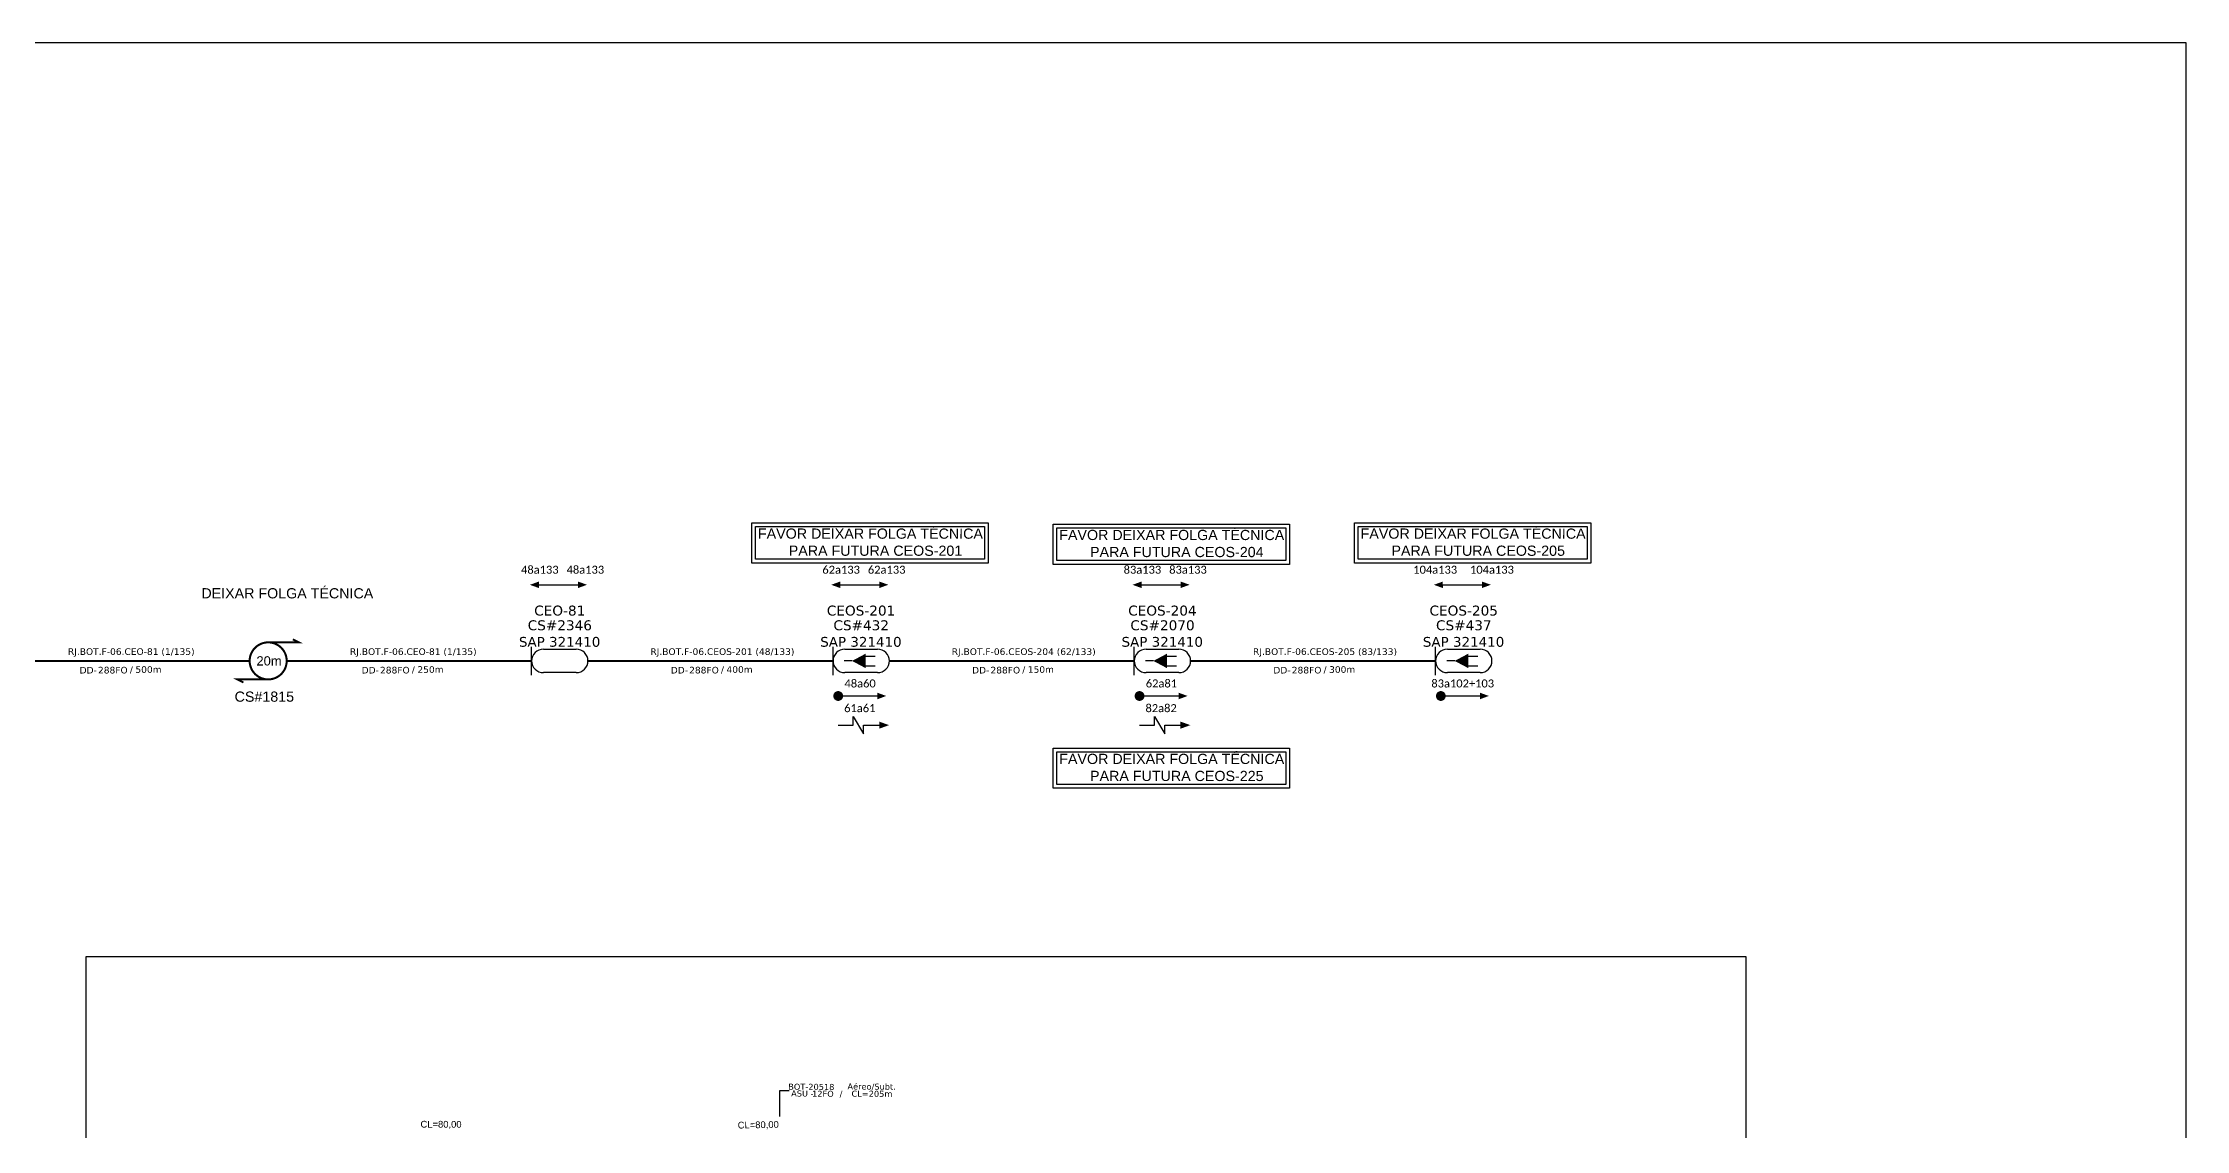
# Model space of a CAD drawing. Extents: x -89 to 2690, y 705 to 1299.
# Drawn here: x 338 to 749.2, y 1090.4 to 1299 of the extents above; entities that cross this region are included whole.
import ezdxf
from ezdxf.enums import TextEntityAlignment as Align

# ---------------------------------------------------------------- set-up
doc = ezdxf.new("R2010")
doc.units = 0
for name, color, linetype in [('20.4-CEOS', 1, 'Continuous'), ('20.5-CABO AÉREO', 1, 'Continuous'), ('CEO', 1, 'Continuous'), ('label_cabos', 7, 'Continuous'), ('Legenda', 1, 'Continuous'), ('METRAGEM', 92, 'Continuous'), ('ml', 1, 'Continuous'), ('SETA', 7, 'Continuous')]:
    doc.layers.add(name, color=color, linetype=linetype)
doc.layers.add('40.1-ETIQUETAS', color=1, linetype='Continuous', lineweight=20)
doc.layers.add('EXTRA', color=50, linetype='Continuous', plot=False)
doc.styles.add('ARIAL', font='arial.ttf')
doc.styles.add('siredit', font='verdana.ttf')
doc.styles.get("Standard").update_dxf_attribs({"font": 'arial.ttf'})
doc.dimstyles.get("Standard").update_dxf_attribs({"dimtxt": 0.18, "dimasz": 0.18, "dimexe": 0.18, "dimexo": 0.0625, "dimgap": 0.09, "dimtad": 0, "dimtih": 1, "dimtoh": 1, "dimdec": 4, "dimzin": 0, "dimdsep": 46, "dimtxsty": 'Standard', "dimcen": 0.09, "dimadec": 0, "dimazin": 0, "dimtfac": 1, "dimtdec": 4, "dimtofl": 0, "dimtmove": 0, "dimatfit": 3, "dimfxl": 0, "dimtolj": 1, "dimtzin": 0, "dimarcsym": 0})

# ---------------------------------------------------------------- blocks, each defined once
blk = doc.blocks.new('ETIQUETA_RS5F')
at = {"layer": '40.1-ETIQUETAS', "color": 0, "style": 'siredit'}
blk.add_text('/', height=1.5, dxfattribs=at).set_placement((1.58, -1.95), align=Align.MIDDLE_RIGHT)
for tag, p in [('ETIQUETA_R_PRIMARIA', (1.21, 4.1)), ('ETIQUETA_R_SECUNDARIA', (1.21, 2.1)), ('F_ATIVAS/F_MORTAS', (1.14, -4.24))]:
    blk.add_attdef(tag, text='', height=1.5, dxfattribs=at).set_placement(p, align=Align.MIDDLE_CENTER)
for tag, p in [('TIPO_CABO', (-6.58, -2.12)), ('CAP_CABO', (0.4, -2.09))]:
    blk.add_attdef(tag, text='', height=1.5, dxfattribs=at).set_placement(p, align=Align.MIDDLE_RIGHT)
blk.add_attdef('METROS', text='', height=1.5, dxfattribs=at).set_placement((2.14, -1.95), align=Align.MIDDLE_LEFT)
for tag, p in [('FUSÃO_1', (0.85, -8.39)), ('FUSÃO_2', (0.85, -10.6)), ('FUSÃO_3', (0.85, -12.93)), ('FUSÃO_4', (0.85, -15.14)), ('FUSÃO_5', (0.85, -17.16))]:
    blk.add_attdef(tag, text='', height=1.5, dxfattribs=at).set_placement(p, align=Align.CENTER)
blk = doc.blocks.new('LEGENDA DOS CABOS')
at = {"layer": 'EXTRA', "color": 0, "style": 'siredit'}
for tag, p in [('ID', (4.6, 0.97)), ('XX', (9.03, 0.97))]:
    blk.add_attdef(tag, text='', height=0.48, rotation=359.69, dxfattribs=at).set_placement(p, align=Align.MIDDLE_CENTER)
at = {"layer": 'Legenda', "color": 0, "style": 'siredit'}
for tag, p in [('TIPO_CABO', (1.31, 0)), ('CABO', (4.69, -0.05)), ('/', (6.81, -0.05)), ('METROS', (10.03, -0.05))]:
    blk.add_attdef(tag, text='', height=0.8, rotation=359.69, dxfattribs=at).set_placement(p, align=Align.MIDDLE_CENTER)

msp = doc.modelspace()

# ---------------------------------------------------------------- linework, layer by layer
msp.add_lwpolyline([(-89.32, 705.02), (749.25, 705.02), (749.25, 1299.02), (-89.32, 1299.02), (-89.32, 705.02)])
at = {"color": 3, "ltscale": 9e-07}
for points in [[(474.04, 1206.94), (519.4, 1206.94), (519.4, 1199.22), (474.04, 1199.22)], [(474.76, 1206.22), (518.68, 1206.22), (518.68, 1199.94), (474.76, 1199.94)], [(531.85, 1206.69), (577.22, 1206.69), (577.22, 1198.97), (531.85, 1198.97)], [(532.58, 1205.97), (576.49, 1205.97), (576.49, 1199.69), (532.58, 1199.69)], [(589.68, 1206.94), (635.04, 1206.94), (635.04, 1199.22), (589.68, 1199.22)], [(590.4, 1206.22), (634.32, 1206.22), (634.32, 1199.94), (590.4, 1199.94)]]:
    msp.add_lwpolyline(points, close=True, dxfattribs=at)
at = {"color": 0}
for points in [[(433.2, 1195.05), (440.7, 1195.05)], [(491.01, 1195.05), (498.52, 1195.05)], [(548.83, 1195.05), (556.33, 1195.05)], [(606.64, 1195.05), (614.14, 1195.05)], [(490.63, 1173.72), (498.13, 1173.72)], [(548.44, 1173.72), (555.94, 1173.72)], [(606.25, 1173.72), (613.75, 1173.72)], [(493.5, 1168.13), (493.5, 1169.79), (495.49, 1166.47), (495.49, 1168.13)], [(551.31, 1168.13), (551.31, 1169.79), (553.3, 1166.47), (553.3, 1168.13)]]:
    msp.add_lwpolyline(points, dxfattribs=at)
at = {"color": 0, "const_width": 0.37}
for points in [[(381.26, 1184.01), (387.18, 1184.01), (386, 1184.6)], [(381.26, 1176.9), (375.34, 1176.9), (376.52, 1176.31)]]:
    msp.add_lwpolyline(points, dxfattribs=at)
at = {"color": 0}
for points, const_width in [([(381.26, 1184.01, 1.000012), (381.26, 1176.9, 0.999978)], 0.395), ([(490.16, 1173.72, 1), (491.1, 1173.72, 1)], 0.94), ([(547.97, 1173.72, 1), (548.91, 1173.72, 1)], 0.94), ([(605.78, 1173.72, 1), (606.72, 1173.72, 1)], 0.94)]:
    msp.add_lwpolyline(points, format="xyb", close=True, dxfattribs=dict(at, const_width=const_width))
at = {"color": 0, "ltscale": 9e-07}
for points in [[(531.85, 1163.73), (577.22, 1163.73), (577.22, 1156.01), (531.85, 1156.01)], [(532.58, 1163), (576.49, 1163), (576.49, 1156.73), (532.58, 1156.73)]]:
    msp.add_lwpolyline(points, close=True, dxfattribs=at)
at = {"color": 7}
msp.add_lwpolyline([(664.77, 979.02), (664.77, 829.6), (346.32, 829.6), (346.32, 1123.73), (664.77, 1123.73), (664.77, 985.26)], dxfattribs=at)
at = {"layer": '20.4-CEOS', "color": 0}
for p, q in [((434.06, 1182.7), (440.37, 1182.7)), ((491.88, 1182.7), (498.19, 1182.7)), ((549.69, 1182.7), (556, 1182.7)), ((607.5, 1182.7), (613.81, 1182.7)), ((440.37, 1178.2), (434.06, 1178.2)), ((498.19, 1178.2), (491.88, 1178.2)), ((556, 1178.2), (549.69, 1178.2)), ((613.81, 1178.2), (607.5, 1178.2))]:
    msp.add_line(p, q, dxfattribs=at)
for points in [[(431.81, 1177.74), (431.81, 1183.17)], [(489.63, 1177.74), (489.63, 1183.17)], [(493.29, 1180.45), (491.77, 1180.45)], [(495.78, 1181.35), (497.69, 1181.35)], [(547.44, 1177.74), (547.44, 1183.17)], [(551.1, 1180.45), (549.58, 1180.45)], [(553.59, 1181.35), (555.51, 1181.35)], [(605.25, 1177.74), (605.25, 1183.17)], [(608.91, 1180.45), (607.39, 1180.45)], [(611.4, 1181.35), (613.32, 1181.35)], [(495.78, 1179.48), (497.69, 1179.48)], [(553.59, 1179.48), (555.51, 1179.48)], [(611.4, 1179.48), (613.32, 1179.48)]]:
    msp.add_lwpolyline(points, dxfattribs=at)
for points in [[(493.29, 1180.45, 0, 2.78, 0), (495.89, 1180.45, 2.78, 2.78, 0)], [(551.1, 1180.45, 0, 2.78, 0), (553.71, 1180.45, 2.78, 2.78, 0)], [(608.91, 1180.45, 0, 2.78, 0), (611.52, 1180.45, 2.78, 2.78, 0)]]:
    msp.add_lwpolyline(points, format="xyseb", dxfattribs=at)
for centre, start, end in [((434.06, 1180.45), 90, 270), ((440.37, 1180.45), 270, 90), ((491.88, 1180.45), 90, 270), ((498.19, 1180.45), 270, 90), ((549.69, 1180.45), 90, 270), ((556, 1180.45), 270, 90), ((607.5, 1180.45), 90, 270), ((613.81, 1180.45), 270, 90)]:
    msp.add_arc(centre, 2.25, start, end, dxfattribs=at)
at = {"layer": '20.5-CABO AÉREO', "color": 0, "ltscale": 8, "const_width": 0.376}
for points in [[(330.71, 1180.45), (377.71, 1180.45)], [(384.81, 1180.45), (431.81, 1180.45)], [(442.62, 1180.45), (489.63, 1180.45)], [(500.44, 1180.45), (547.44, 1180.45)], [(558.25, 1180.45), (605.25, 1180.45)]]:
    msp.add_lwpolyline(points, dxfattribs=at)
at = {"layer": 'SETA', "color": 0}
for points in [[(490.63, 1168.13), (493.5, 1168.13)], [(495.49, 1168.13), (498.49, 1168.13)], [(548.44, 1168.13), (551.31, 1168.13)], [(553.3, 1168.13), (556.3, 1168.13)]]:
    msp.add_lwpolyline(points, dxfattribs=at)
for points in [[(433.21, 1194.43), (431.48, 1195.05), (433.2, 1195.68)], [(440.7, 1195.68), (442.43, 1195.06), (440.71, 1194.43)], [(491.02, 1194.43), (489.29, 1195.05), (491.01, 1195.68)], [(498.51, 1195.68), (500.24, 1195.06), (498.52, 1194.43)], [(548.83, 1194.43), (547.1, 1195.05), (548.82, 1195.68)], [(556.32, 1195.68), (558.05, 1195.06), (556.33, 1194.43)], [(606.64, 1194.43), (604.92, 1195.05), (606.63, 1195.68)], [(614.14, 1195.68), (615.86, 1195.06), (614.14, 1194.43)], [(498.12, 1174.35), (499.85, 1173.73), (498.13, 1173.09)], [(555.94, 1174.35), (557.66, 1173.73), (555.94, 1173.09)], [(613.75, 1174.35), (615.47, 1173.73), (613.75, 1173.09)], [(498.49, 1168.81), (500.38, 1168.13), (498.49, 1167.44)], [(556.3, 1168.81), (558.19, 1168.13), (556.3, 1167.44)]]:
    msp.add_solid(points, dxfattribs=at)

# ---------------------------------------------------------------- block references
at = {"layer": '40.1-ETIQUETAS', "color": 0}
ref = msp.add_blockref('ETIQUETA_RS5F', (353.97, 1180.45), dxfattribs=dict(at, xscale=0.8460222176111463, yscale=0.8460222176111463, zscale=0.8460222176111463))
ref.add_attrib('ETIQUETA_R_SECUNDARIA', 'RJ.BOT.F-06.CEO-81 (1/135)', dxfattribs={"color": 0, "height": 1.269, "style": 'siredit'}).set_placement((354.99, 1182.24), align=Align.MIDDLE_CENTER)
ref.add_attrib('TIPO_CABO', 'DD-', dxfattribs={"color": 0, "height": 1.269, "style": 'siredit'}).set_placement((348.39, 1178.67), align=Align.MIDDLE_RIGHT)
ref.add_attrib('CAP_CABO', '288FO', dxfattribs={"color": 0, "height": 1.269, "style": 'siredit'}).set_placement((354.3, 1178.68), align=Align.MIDDLE_RIGHT)
ref.add_attrib('METROS', '500m', dxfattribs={"color": 0, "height": 1.269, "style": 'siredit'}).set_placement((355.78, 1178.8), align=Align.MIDDLE_LEFT)
ref = msp.add_blockref('ETIQUETA_RS5F', (408.07, 1180.45), dxfattribs=dict(at, xscale=0.8460222176111463, yscale=0.8460222176111463, zscale=0.8460222176111463))
ref.add_attrib('ETIQUETA_R_SECUNDARIA', 'RJ.BOT.F-06.CEO-81 (1/135)', dxfattribs={"color": 0, "height": 1.269, "style": 'siredit'}).set_placement((409.1, 1182.23), align=Align.MIDDLE_CENTER)
ref.add_attrib('TIPO_CABO', 'DD-', dxfattribs={"color": 0, "height": 1.269, "style": 'siredit'}).set_placement((402.5, 1178.67), align=Align.MIDDLE_RIGHT)
ref.add_attrib('CAP_CABO', '288FO', dxfattribs={"color": 0, "height": 1.269, "style": 'siredit'}).set_placement((408.41, 1178.68), align=Align.MIDDLE_RIGHT)
ref.add_attrib('METROS', '250m', dxfattribs={"color": 0, "height": 1.269, "style": 'siredit'}).set_placement((409.89, 1178.8), align=Align.MIDDLE_LEFT)
ref = msp.add_blockref('ETIQUETA_RS5F', (467.38, 1180.45), dxfattribs=dict(at, xscale=0.8460222176111463, yscale=0.8460222176111463, zscale=0.8460222176111463))
ref.add_attrib('ETIQUETA_R_SECUNDARIA', 'RJ.BOT.F-06.CEOS-201 (48/133)', dxfattribs={"color": 0, "height": 1.269, "style": 'siredit'}).set_placement((468.41, 1182.23), align=Align.MIDDLE_CENTER)
ref.add_attrib('TIPO_CABO', 'DD-', dxfattribs={"color": 0, "height": 1.269, "style": 'siredit'}).set_placement((461.81, 1178.67), align=Align.MIDDLE_RIGHT)
ref.add_attrib('CAP_CABO', '288FO', dxfattribs={"color": 0, "height": 1.269, "style": 'siredit'}).set_placement((467.72, 1178.68), align=Align.MIDDLE_RIGHT)
ref.add_attrib('METROS', '400m', dxfattribs={"color": 0, "height": 1.269, "style": 'siredit'}).set_placement((469.19, 1178.8), align=Align.MIDDLE_LEFT)
ref = msp.add_blockref('ETIQUETA_RS5F', (525.19, 1180.45), dxfattribs=dict(at, xscale=0.8460222176111463, yscale=0.8460222176111463, zscale=0.8460222176111463))
ref.add_attrib('ETIQUETA_R_SECUNDARIA', 'RJ.BOT.F-06.CEOS-204 (62/133)', dxfattribs={"color": 0, "height": 1.269, "style": 'siredit'}).set_placement((526.22, 1182.23), align=Align.MIDDLE_CENTER)
ref.add_attrib('TIPO_CABO', 'DD-', dxfattribs={"color": 0, "height": 1.269, "style": 'siredit'}).set_placement((519.62, 1178.67), align=Align.MIDDLE_RIGHT)
ref.add_attrib('CAP_CABO', '288FO', dxfattribs={"color": 0, "height": 1.269, "style": 'siredit'}).set_placement((525.53, 1178.68), align=Align.MIDDLE_RIGHT)
ref.add_attrib('METROS', '150m', dxfattribs={"color": 0, "height": 1.269, "style": 'siredit'}).set_placement((527, 1178.8), align=Align.MIDDLE_LEFT)
ref = msp.add_blockref('ETIQUETA_RS5F', (583, 1180.45), dxfattribs=dict(at, xscale=0.8460222176111463, yscale=0.8460222176111463, zscale=0.8460222176111463))
ref.add_attrib('ETIQUETA_R_SECUNDARIA', 'RJ.BOT.F-06.CEOS-205 (83/133)', dxfattribs={"color": 0, "height": 1.269, "style": 'siredit'}).set_placement((584.03, 1182.23), align=Align.MIDDLE_CENTER)
ref.add_attrib('TIPO_CABO', 'DD-', dxfattribs={"color": 0, "height": 1.269, "style": 'siredit'}).set_placement((577.43, 1178.67), align=Align.MIDDLE_RIGHT)
ref.add_attrib('CAP_CABO', '288FO', dxfattribs={"color": 0, "height": 1.269, "style": 'siredit'}).set_placement((583.34, 1178.68), align=Align.MIDDLE_RIGHT)
ref.add_attrib('METROS', '300m', dxfattribs={"color": 0, "height": 1.269, "style": 'siredit'}).set_placement((584.81, 1178.8), align=Align.MIDDLE_LEFT)
at = {"layer": 'label_cabos', "color": 0, "lineweight": 0}
ref = msp.add_blockref('LEGENDA DOS CABOS', (480.6, 1096.86), dxfattribs=dict(at, xscale=1.14927390242153, yscale=1.14927390242153, zscale=1.450612199137593))
ref.add_attrib('ID', 'BOT-20518', dxfattribs={"color": 0, "height": 1.149, "rotation": 359.69, "style": 'siredit'}).set_placement((485.47, 1098.74), align=Align.MIDDLE_CENTER)
ref.add_attrib('CABO', '12FO', dxfattribs={"color": 0, "height": 1.149, "rotation": 359.69, "style": 'siredit'}).set_placement((487.69, 1097.41), align=Align.MIDDLE_CENTER)
ref.add_attrib('METROS', 'CL=205m', dxfattribs={"color": 0, "height": 1.149, "rotation": 359.69, "style": 'siredit'}).set_placement((497.1, 1097.41), align=Align.MIDDLE_CENTER)
ref.add_attrib('XX', 'Aéreo/Subt.', dxfattribs={"color": 0, "height": 1.1493, "rotation": 359.69, "style": 'siredit'}).set_placement((497.04, 1098.79), align=Align.MIDDLE_CENTER)
ref.add_attrib('/', '/', dxfattribs={"color": 0, "height": 1.15, "rotation": 359.69, "style": 'siredit'}).set_placement((491.17, 1097.41), align=Align.MIDDLE_CENTER)
ref.add_attrib('TIPO_CABO', 'ASU -', dxfattribs={"color": 0, "height": 1.149, "rotation": 359.69, "style": 'siredit'}).set_placement((483.75, 1097.46), align=Align.MIDDLE_CENTER)

# ---------------------------------------------------------------- texts
at = {"color": 0, "style": 'ARIAL'}
for s, height, p in [('FAVOR DEIXAR FOLGA TÉCNICA', 1.9585, (475.23, 1203.9)), ('FAVOR DEIXAR FOLGA TÉCNICA', 1.9585, (533.04, 1203.64)), ('FAVOR DEIXAR FOLGA TÉCNICA', 1.9585, (590.86, 1203.9)), ('PARA FUTURA CEOS-201', 1.9585, (481.14, 1200.62)), ('PARA FUTURA CEOS-204', 1.9585, (538.95, 1200.37)), ('PARA FUTURA CEOS-205', 1.9585, (596.78, 1200.62)), ('DEIXAR FOLGA TÉCNICA', 1.9585, (368.44, 1192.45)), ('CS#1815', 1.959, (374.82, 1172.62)), ('FAVOR DEIXAR FOLGA TÉCNICA', 1.9585, (533.04, 1160.68)), ('PARA FUTURA CEOS-225', 1.9585, (538.95, 1157.41))]:
    msp.add_text(s, height=height, rotation=359.9867, dxfattribs=at).set_placement(p)
at = {"color": 0}
msp.add_text('20m', height=1.777, dxfattribs=at).set_placement((379.01, 1179.57))
at = {"layer": '20.4-CEOS', "color": 0, "style": 'siredit'}
for s, height, p in [('SAP 321410', 1.88, (437.18, 1184.11)), ('CS#2346', 1.906, (437.22, 1187.29)), ('SAP 321410', 1.88, (494.99, 1184.11)), ('CS#432', 1.906, (495.04, 1187.29)), ('SAP 321410', 1.88, (552.8, 1184.11)), ('CS#2070', 1.906, (552.85, 1187.29)), ('SAP 321410', 1.88, (610.61, 1184.11)), ('CS#437', 1.906, (610.66, 1187.29))]:
    msp.add_text(s, height=height, dxfattribs=at).set_placement(p, align=Align.MIDDLE_CENTER)
at = {"layer": '40.1-ETIQUETAS', "color": 0, "char_height": 1.535, "width": 26.2217, "attachment_point": 5, "style": 'ARIAL'}
for s, insert in [('{\\fCalibri|b0|i0|c0|p34;48a133}', (433.38, 1197.94)), ('{\\fCalibri|b0|i0|c0|p34;48a133}', (442.12, 1197.94)), ('{\\fCalibri|b0|i0|c0|p34;62a133}', (491.19, 1197.94)), ('{\\fCalibri|b0|i0|c0|p34;62a133}', (499.93, 1197.94)), ('{\\fCalibri|b0|i0|c0|p34;83a133}', (549, 1197.94)), ('{\\fCalibri|b0|i0|c0|p34;83a133}', (557.74, 1197.94)), ('{\\fCalibri|b0|i0|c0|p34;104a133}', (605.17, 1197.94)), ('{\\fCalibri|b0|i0|c0|p34;104a133}', (616.06, 1197.94)), ('{\\fCalibri|b0|i0|c0|p34;48a60}', (494.83, 1176.12)), ('{\\fCalibri|b0|i0|c0|p34;62a81}', (552.64, 1176.12)), ('{\\fCalibri|b0|i0|c0|p34;83a102+103}', (610.45, 1176.12)), ('{\\fCalibri|b0|i0|c0|p34;61a61}', (494.77, 1171.38)), ('{\\fCalibri|b0|i0|c0|p34;82a82}', (552.58, 1171.38))]:
    msp.add_mtext(s, dxfattribs=dict(at, insert=insert))
at = {"layer": 'CEO', "color": 0, "style": 'siredit'}
for s, p in [('CEO-81', (437.2, 1190.11)), ('CEOS-201', (495.01, 1190.11)), ('CEOS-204', (552.83, 1190.11)), ('CEOS-205', (610.64, 1190.11))]:
    msp.add_text(s, height=1.906, dxfattribs=at).set_placement(p, align=Align.MIDDLE_CENTER)
at = {"layer": 'METRAGEM', "color": 7, "style": 'ARIAL'}
for rotation, p in [(359.8435, (414.42, 1090.91)), (1.1351, (475.3, 1090.81))]:
    msp.add_attdef('CL=80,00', text='(XX/YY)', height=1.293, rotation=rotation, dxfattribs=at).set_placement(p, align=Align.CENTER)

# ---------------------------------------------------------------- leaders
at = {"layer": 'ml', "color": 0}
msp.add_leader([(479.43, 1093.05), (479.43, 1098.04), (481.21, 1098.04)], dimstyle='Standard', override={"dimasz": 0.5, "dimgap": 0.09, "dimtad": 0}, dxfattribs=at)

doc.saveas('drawing.dxf')
